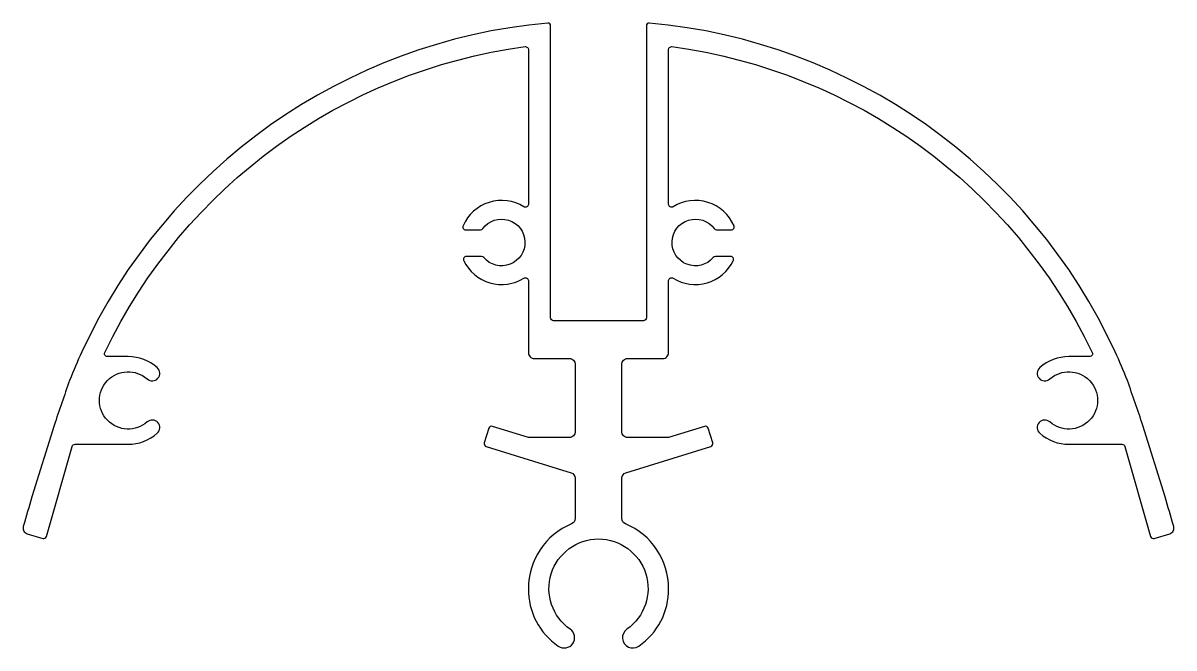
# Model space of a CAD drawing. Extents: x 929.3 to 1027.8, y -30.7 to 22.8.
import ezdxf

# ---------------------------------------------------------------- set-up
doc = ezdxf.new("R2010")
doc.units = 0
doc.header["$LTSCALE"] = 15
doc.layers.get('0').update_dxf_attribs({"linetype": 'CONTINUOUS'})

msp = doc.modelspace()

# ---------------------------------------------------------------- linework, layer by layer
msp.add_lwpolyline([(984.922, 0.978, 0.446968), (990.076, 2.466, 0.552753), (989.851, 2.825), (988.55, 2.825, 0.220486), (988.359, 2.736, -2.879493), (988.444, 5.214, 0.238505), (988.646, 5.112), (989.907, 5.112, 0.539874), (990.136, 5.462, 0.458923), (984.922, 7.08, -0.589396), (984.54, 7.292), (984.54, 20.554, -0.454073), (984.823, 20.802, -0.25245), (1020.769, -5.336), (1020.794, -5.388, -0.550729), (1020.568, -5.746), (1018.79, -5.746, 0.183102), (1016.304, -6.688, 1), (1017.163, -7.659, -2.220132), (1017.163, -11.337, 1), (1016.304, -12.309, 0.184012), (1018.804, -13.251), (1023.339, -13.251, -0.333298), (1023.579, -13.431), (1025.794, -21.155, 0.418179), (1026.107, -21.324), (1027.437, -20.913, 0.417335), (1027.766, -20.283, 0.003174), (1027.023, -17.746), (1025.128, -11.638, 0.004892), (1023.801, -7.787, 0.014022), (1022.758, -5.336, 0.268367), (982.89, 22.826, 0.414214), (982.64, 22.576), (982.64, -2.424, -0.414214), (982.39, -2.674), (974.69, -2.674, -0.414214), (974.44, -2.424), (974.44, 22.576, 0.414214), (974.19, 22.826, 0.268367), (934.322, -5.336, 0.014022), (933.278, -7.787, 0.004892), (931.951, -11.638), (930.056, -17.746, 0.003174), (929.313, -20.283, 0.417335), (929.642, -20.913), (930.972, -21.324, 0.418179), (931.286, -21.155), (933.501, -13.431, -0.333298), (933.741, -13.251), (938.276, -13.251, 0.184012), (940.776, -12.309, 1), (939.916, -11.337, -2.220132), (939.916, -7.659, 1), (940.776, -6.688, 0.183102), (938.289, -5.746), (936.511, -5.746, -0.550729), (936.285, -5.388), (936.31, -5.336, -0.25245), (972.256, 20.802, -0.454073), (972.54, 20.554), (972.54, 7.292, -0.589396), (972.157, 7.08, 0.458923), (966.944, 5.462, 0.539874), (967.173, 5.112), (968.434, 5.112, 0.238505), (968.635, 5.214, -2.879493), (968.72, 2.736, 0.220486), (968.529, 2.825), (967.228, 2.825, 0.552753), (967.003, 2.466, 0.446968), (972.157, 0.978, -0.589396), (972.54, 0.766), (972.54, -5.41, 0.414214), (973.04, -5.91), (976.04, -5.91, -0.414214), (976.54, -6.41), (976.54, -12.171, -0.414214), (976.04, -12.671), (972.54, -12.671), (969.464, -11.717, 0.414214), (969.152, -11.881), (968.766, -13.123, 0.414214), (968.931, -13.436), (976.188, -15.687, -0.328614), (976.54, -16.164), (976.54, -19.605, -0.302512), (976.232, -20.066, 0.302512), (972.54, -25.611, 0.251521), (975.102, -30.539, 1), (976.116, -29.093, -0.732737), (978.54, -21.363, -0.732737), (980.963, -29.093, 1), (981.978, -30.539, 0.251521), (984.54, -25.611, 0.302512), (980.847, -20.066, -0.302512), (980.54, -19.605), (980.54, -16.164, -0.328614), (980.892, -15.687), (988.148, -13.436, 0.414214), (988.313, -13.123), (987.928, -11.881, 0.414214), (987.615, -11.717), (984.54, -12.671), (981.04, -12.671, -0.414214), (980.54, -12.171), (980.54, -6.41, -0.414214), (981.04, -5.91), (984.04, -5.91, 0.414214), (984.54, -5.41), (984.54, 0.766, -0.589396)], format="xyb", close=True)

doc.saveas('drawing.dxf')
